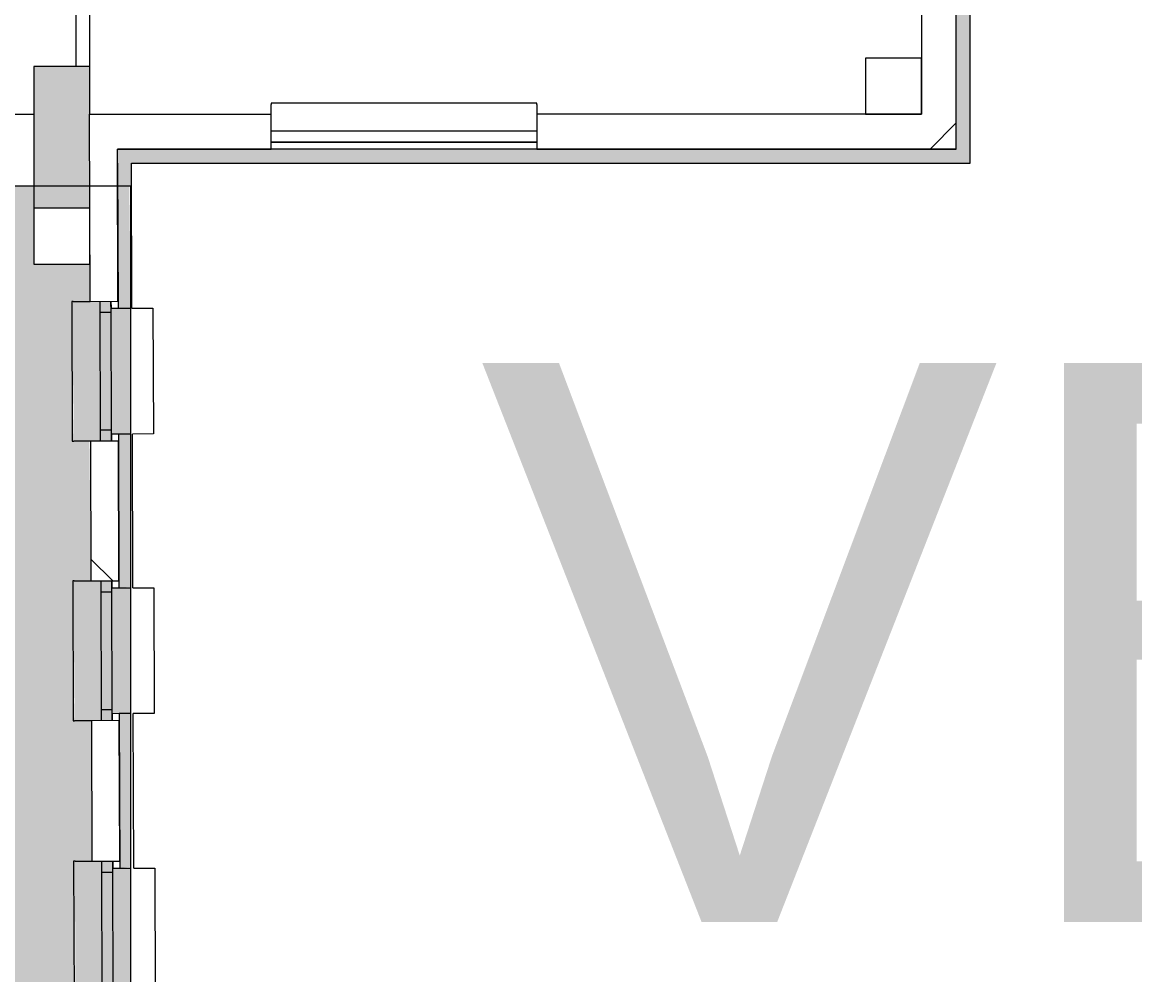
# Model space of a CAD drawing. Header units: millimetres. Extents: x -3281 to 232784, y -45352 to 20466.
# Drawn here: x 160794 to 168752, y -11032 to -4219 of the extents above; entities that cross this region are included whole.
import ezdxf

# ---------------------------------------------------------------- set-up
doc = ezdxf.new("R2010")
doc.units = ezdxf.units.MM
for name, color, linetype, lineweight in [('A-DETL-GENF', 92, 'Continuous', 13), ('A-DETL-THIN', 151, 'Continuous', 13), ('A-FLOR', 192, 'Continuous', 13), ('A-GENM', 13, 'Continuous', 13), ('A-GLAZ', 151, 'Continuous', 13), ('A-WALL', 113, 'Continuous', 13), ('G-ANNO-TEXT', 231, 'Continuous', 9), ('Q-SPCQ', 91, 'Continuous', 13), ('S-COLS', 52, 'Continuous', 13)]:
    doc.layers.add(name, color=color, linetype=linetype, lineweight=lineweight)
doc.layers.add('A-WALL-PATT', color=111, linetype='Continuous')
doc.styles.add('Arial_4', font='arial.ttf', dxfattribs={"height": 4000})
pattern_1 = [(135.18, (161485, -8269), (-5729, -5765.6), []), (90.182, (158764, 880.5), (-5765.6, 5729), [1016, -10478.7]), (135.18, (158761, 1896.5), (-5729, -5765.6), [1016, -7112]), (180.182, (158040, 2612.6), (-5729, -5765.6), [1016, -10478.7]), (225.18, (157024, 2609), (5765.6, -5729), [1016, -7112]), (90.182, (156311, 872.7), (-5765.6, 5729), [1016, -10478.7]), (135.18, (157032, 156.6), (-5729, -5765.6), [1016, -7112]), (180.182, (158048, 160), (-5729, -5765.6), [1016, -10478.7]), (225.18, (158764, 880.5), (5765.6, -5729), [1016, -7112]), (135.18, (155374, 3533), (-5729, -5765.6), [2032, -6096])]

# ---------------------------------------------------------------- blocks, each defined once
blk = doc.blocks.new('OKNO_1k_nadsvetlik - OKNO_1k_nadsvetlik_1000 x 1500-V143-Mapka _ závislý 11')
at = {"layer": 'A-GLAZ', "lineweight": 9}
h = blk.add_hatch(color=256, dxfattribs=at)
h.paths.add_polyline_path([(500, -30), (499.8, 50), (420, 50), (420, -30), (499.6, -30)])
h.paths.add_polyline_path([(-420, -30), (-420, 50), (-500, 50), (-499.8, -30), (-420.3, -30)])
blk.add_hatch(color=256, dxfattribs=at).paths.add_polyline_path([(420, -30), (420, 50), (-420, 50), (-420, -30)])
for p, q in [((-450, 50), (-450, 100.1)), ((450, 100.1), (450, 50)), ((-500, 50), (-450, 50)), ((-420, 50), (-500, 50)), ((420, 50), (-420, 50)), ((-420, 50), (-420, -30)), ((500, 50), (420, 50)), ((420, -30), (420, 50)), ((450, 50), (500, 50)), ((-500, -30), (-420, -30)), ((-420, -30), (420, -30)), ((420, -30), (500, -30))]:
    blk.add_line(p, q, dxfattribs=at)
blk = doc.blocks.new('parapet s nosem_vnitní - parapet s nosem_vnitní-V141-Mapka _ závislý 11')
at = {"layer": 'A-GENM', "lineweight": 9}
for points in [[(500, -190), (499.6, 0), (-500, 0), (-500, -190), (-2.1, -190)], [(500, -195), (500, -190), (258.3, -195)]]:
    blk.add_hatch(color=151, dxfattribs=at).paths.add_polyline_path(points)
for p, q in [((-500, -190), (-500, -70)), ((500, -70), (500, -190)), ((-500, -190), (-500, -200)), ((-500, -200), (500, -200)), ((-500, -200), (500, -200)), ((500, -200), (500, -190))]:
    blk.add_line(p, q, dxfattribs=at)
blk = doc.blocks.new('parapet_ext - parapet_ext-V144-Mapka _ závislý 11')
at = {"layer": 'Q-SPCQ', "lineweight": 9}
blk.add_hatch(color=151, dxfattribs=at).paths.add_polyline_path([(450, 0), (449.9, 126.1), (-450, 129), (-450, 0), (449.8, 0)])
for p, q in [((-450, 150.1), (-450, 300)), ((-450, 300), (450, 300)), ((450, 300), (450, 150.1))]:
    blk.add_line(p, q, dxfattribs=at)
blk = doc.blocks.new('OKNO_1k_nadsvetlik - OKNO_1k_nadsvetlik_1000 x 1500-V145-Mapka _ závislý 11')
at = {"layer": 'A-GLAZ', "lineweight": 9}
h = blk.add_hatch(color=256, dxfattribs=at)
h.paths.add_polyline_path([(500, -30), (499.8, 50), (420, 50), (420, -30), (499.6, -30)])
h.paths.add_polyline_path([(-420, -30), (-420, 50), (-500, 50), (-499.8, -30), (-420.3, -30)])
blk.add_hatch(color=256, dxfattribs=at).paths.add_polyline_path([(420, -30), (420, 50), (-420, 50), (-420, -30)])
for p, q in [((-450, 50), (-450, 100.1)), ((450, 100.1), (450, 50)), ((-500, 50), (-450, 50)), ((-420, 50), (-500, 50)), ((420, 50), (-420, 50)), ((-420, 50), (-420, -30)), ((500, 50), (420, 50)), ((420, -30), (420, 50)), ((450, 50), (500, 50)), ((-500, -30), (-420, -30)), ((-420, -30), (420, -30)), ((420, -30), (500, -30))]:
    blk.add_line(p, q, dxfattribs=at)
blk = doc.blocks.new('parapet_ext - parapet_ext-V146-Mapka _ závislý 11')
at = {"layer": 'Q-SPCQ', "lineweight": 9}
blk.add_hatch(color=151, dxfattribs=at).paths.add_polyline_path([(450, 0), (449.9, 132.5), (-450, 135.3), (-450, 0), (449.8, 0)])
for p, q in [((-450, 150.1), (-450, 300)), ((-450, 300), (450, 300)), ((450, 300), (450, 150.1))]:
    blk.add_line(p, q, dxfattribs=at)
blk = doc.blocks.new('OKNO_1k_nadsvetlik - OKNO_1k_nadsvetlik_1000 x 1500-V147-Mapka _ závislý 11')
at = {"layer": 'A-GLAZ', "lineweight": 9}
h = blk.add_hatch(color=256, dxfattribs=at)
h.paths.add_polyline_path([(500, -30), (499.8, 50), (420, 50), (420, -30), (499.6, -30)])
h.paths.add_polyline_path([(-420, -30), (-420, 50), (-500, 50), (-499.8, -30), (-420.3, -30)])
blk.add_hatch(color=256, dxfattribs=at).paths.add_polyline_path([(420, -30), (420, 50), (-420, 50), (-420, -30)])
for p, q in [((-450, 50), (-450, 100.1)), ((450, 100.1), (450, 50)), ((-500, 50), (-450, 50)), ((-420, 50), (-500, 50)), ((420, 50), (-420, 50)), ((-420, 50), (-420, -30)), ((500, 50), (420, 50)), ((420, -30), (420, 50)), ((450, 50), (500, 50)), ((-500, -30), (-420, -30)), ((-420, -30), (420, -30)), ((420, -30), (500, -30))]:
    blk.add_line(p, q, dxfattribs=at)
blk = doc.blocks.new('parapet_ext - parapet_ext-V148-Mapka _ závislý 11')
at = {"layer": 'Q-SPCQ', "lineweight": 9}
blk.add_hatch(color=151, dxfattribs=at).paths.add_polyline_path([(450, 0), (450, 138.8), (-450, 141.7), (-450, 0), (449.8, 0)])
for p, q in [((-450, 150.1), (-450, 300)), ((-450, 300), (450, 300)), ((450, 300), (450, 150.1))]:
    blk.add_line(p, q, dxfattribs=at)
blk = doc.blocks.new('OKNO_2k_ - OKNO_2k_1900x1400-1963744-Mapka _ závislý 11')
at = {"layer": 'A-GLAZ', "lineweight": 9}
for p, q in [((-950, 126), (950, 126)), ((-950, 75), (-950, 126)), ((950, 126), (950, 75)), ((950, 75), (-950, 75)), ((-950, 75), (950, 75)), ((-950, -5), (-950, 75)), ((950, 75), (950, -5)), ((950, -5), (-950, -5))]:
    blk.add_line(p, q, dxfattribs=at)
blk = doc.blocks.new('parapet s nosem_vnitní - parapet s nosem_vnitní-1349022-Mapka _ závislý 11')
at = {"layer": 'A-GENM', "lineweight": 9}
for p, q in [((-950, -190), (-950, 0)), ((950, 0), (950, -190)), ((-950, -190), (-950, -200)), ((-950, -200), (950, -200)), ((-950, -200), (950, -200)), ((950, -200), (950, -190))]:
    blk.add_line(p, q, dxfattribs=at)
blk = doc.blocks.new('Betonový čtvercový sloup - 400 x 400-1924023-Mapka _ závislý 11')
at = {"layer": 'S-COLS', "lineweight": 9}
h = blk.add_hatch(dxfattribs=at)
h.set_pattern_fill('FP_271', color=256, style=0, pattern_type=2)
h.set_pattern_definition([(45, (-77909, 5750), (-7184.2, 7184.2), []), (45, (-75036, 5750), (-7184.2, 7184.2), []), (45, (-69288, 5750), (-4310.5, 10057.9), [4064, -2032, 67.06, -1964.94])])
h.paths.add_polyline_path([(200, -200), (200, 200), (-200, 200), (-200, -200)])
for p, q in [((200, 200), (-200, 200)), ((-200, 200), (-200, -200)), ((200, -200), (200, 200)), ((-200, -200), (200, -200))]:
    blk.add_line(p, q, dxfattribs=at)

msp = doc.modelspace()

# ---------------------------------------------------------------- hatches: boundary and pattern name
at = {"layer": 'A-DETL-GENF', "lineweight": 9}
h = msp.add_hatch(color=151, dxfattribs=at)
h.paths.add_polyline_path([(160606.8, -23536.6), (160765.5, -23527.4), (160765.5, -23436.6), (158711.3, -23436.2), (158662.1, -23330.6), (157934.3, -23153.7), (158994.3, -22659.4), (158266.6, -22482.5), (158217.2, -22376.5), (156504.3, -22376.5), (156504.3, -23531.5), (160107.5, -23536.6)])
h.paths.add_polyline_path([(135954, -23449.3), (136658.6, -23449.3), (136643.6, -23165.8), (136628.6, -23165.8), (136643.6, -22265.8), (136658.6, -22250.8), (136658.6, -21375.2), (136438.6, -21375.2), (136438.6, -21125.2), (136658.6, -21125.2), (136658.6, -19774.5), (136408.6, -19774.5), (136408.6, -19524.5), (136656.9, -19524.5), (136622.9, -18119.9), (136581.1, -17411.6), (135792.2, -17441.1), (135789.4, -17443.5), (134892.1, -17434), (134889.4, -17426.4), (134012.3, -17456.6), (134009.4, -17459), (133112.2, -17454), (133109.5, -17441.9), (131914.7, -17455.7), (131914.7, -19579.6), (132947.6, -19579.6), (134424, -21056), (134424, -23449.3), (135054, -23449.3), (135054, -23374.3), (135954, -23379.3)])
h.paths.add_polyline_path([(136914.7, -21565.8), (137284.1, -21565.8), (137284.1, -19130), (136908.6, -19113.6), (136908.6, -21565.8)])
h.paths.add_polyline_path([(137484.1, -21565.8), (137500.6, -21565.8), (137484.1, -21526.2)])
h.paths.add_polyline_path([(178373.8, -20315.3), (179306.8, -20315.3), (179306.8, -17927.7), (174681.6, -17927.7), (174681.6, -19075.3), (177651.6, -19075.3), (177651.6, -19175.3), (177055.8, -19175.7), (177111.8, -19295.7), (177631.4, -19422), (177631.4, -19639.8), (176746.4, -20061.1), (177561, -20259.1), (177587.2, -20315.3), (177617.2, -20315.3)])
h.paths.add_polyline_path([(140414.7, -20290.8), (141517.7, -20290.8), (141502.7, -20150.8), (141487.7, -20150.8), (141502.7, -19550.8), (141517.7, -19535.8), (141517.7, -19113.6), (138667.9, -19114), (138725.9, -19238.3), (139552.7, -19460.5), (138667.7, -19873.2), (138667.7, -20109.4), (139191.5, -20236.7), (139216.7, -20290.8), (139567.1, -20290.8)])
h.paths.add_polyline_path([(141592.7, -20150.8), (141617.7, -20150.8), (141617.7, -19550.8), (141527.7, -19550.8), (141527.7, -20150.8)])
h.paths.add_polyline_path([(141779.7, -18728.2), (142879.7, -18728.2), (142879.7, -18608.2), (141779.7, -18608.2), (141779.7, -18658.2)])
h.paths.add_polyline_path([(141779.7, -18528.2), (142929.7, -18528.2), (142929.7, -18431.9), (140437.7, -18442.1), (140437.7, -18478.2), (141729.7, -18478.2), (141729.7, -18528.2)])
h.paths.add_polyline_path([(143494.7, -18478.2), (143494.7, -18477.2), (143544.7, -18477.2), (143544.7, -18431.9), (143179.7, -18431.9), (143179.7, -18478.2), (143417.7, -18478.2)])
h.paths.add_polyline_path([(151544, -18478.2), (151614.7, -18477.2), (151614.7, -18431.9), (150614.7, -18431.9), (150614.7, -18477.2), (151444, -18478.2)])
h.paths.add_polyline_path([(153194, -18478.2), (153356.7, -18477.2), (153356.7, -18431.9), (152714.7, -18431.9), (152714.7, -18477.2), (152944, -18478.2)])
h.paths.add_polyline_path([(136899.4, -18478.2), (136934, -18478.2), (136934, -16845.8), (136914.7, -16845.8), (136914.7, -17195.8), (136826.3, -17195.8), (136891.2, -18471.8), (136891.2, -18478.2)])
h.paths.add_polyline_path([(154514.7, -18478.2), (154535.6, -18455), (154514.7, -18431.9), (154406.7, -18431.9), (154406.7, -18477.2), (154456.7, -18478.2)])
h.paths.add_polyline_path([(148564.7, -18478.2), (149514.7, -18477.2), (149514.7, -18431.9), (148514.7, -18431.9), (148514.7, -18477.2), (148564.7, -18477.2)])
h.paths.add_polyline_path([(137500.6, -18478.2), (140187.7, -18478.2), (140179.7, -17225.4), (137184, -17225.4), (137184, -18478.2)])
h.paths.add_polyline_path([(145117.7, -18478.2), (145314.7, -18477.2), (145314.7, -18431.9), (144644.7, -18431.9), (144644.7, -18477.2), (144967.7, -18478.2)])
h.paths.add_polyline_path([(147364.7, -18478.2), (147364.7, -18477.2), (147414.7, -18477.2), (147414.7, -18431.9), (146414.7, -18431.9), (146414.7, -18477.2), (146464.7, -18478.2)])
h.paths.add_polyline_path([(178140.7, -16893.3), (177690.7, -16893.3), (177690.7, -16493.3), (178139.1, -16493.3), (178139.6, -16613.4)])
h.paths.add_polyline_path([(174712.4, -17238.3), (178142, -17238.3), (178133.9, -15305.1), (174730.7, -15317.2), (174742.7, -15516.5), (174757.3, -15516.5), (174728.3, -16316.8), (174713.3, -16316.8), (174697.2, -17238.3)])
h.paths.add_polyline_path([(158442.4, -17238.3), (158427.4, -16661.9), (158412.4, -16661.9), (158427.4, -15861.9), (158442.4, -15846.9), (158427.4, -15721.9), (154873, -15721.9), (154880.1, -16250.2), (154950.4, -16251.3), (154955.1, -17238.3), (155999.4, -17238.3)])
h.paths.add_polyline_path([(174597.2, -17238.3), (174630.7, -16315.1), (174703.3, -16314.8), (174703.3, -15516.2), (174627.3, -15514.9), (174628.2, -15317.2), (173298.8, -15321.8), (173296.1, -13416.8), (173386, -13416.7), (173384.9, -12616.7), (173294.9, -12616.7), (173291, -9896.8), (173380.9, -9896.7), (173379.8, -9096.7), (173289.8, -9096.7), (173286.1, -6517.4), (173376, -6517.2), (173374.9, -5717.2), (173284.9, -5717.2), (173283.6, -4804.7), (173008.8, -4819.7), (173008.8, -4834.7), (172208.8, -4819.7), (172193.8, -4804.7), (171706.1, -4804.7), (171705, -7500.5), (172090.8, -7493.8), (172097.8, -7893.7), (171677.9, -7901.4), (171677, -10505.4), (172085.6, -10491.1), (172099.6, -10890.9), (171649.9, -10906.6), (171671.6, -11224.8), (171677.7, -11224.8), (171663.7, -13224.8), (171643.7, -13224.8), (171663.7, -14214.8), (171669.8, -14214.8), (171655.8, -16214.8), (171635.8, -16214.8), (171655.8, -16493.3), (172098.8, -16493.3), (172098.8, -16893.3), (171634, -16893.3), (171635.8, -17238.3), (174581.6, -17238.3)])
h.paths.add_polyline_path([(178442, -17238.3), (179556.8, -17238.3), (179556.8, -17142.7), (178441.7, -17142.7), (178442, -17237.9), (178392, -17238.3)])
h.paths.add_polyline_path([(160107.5, -17238.3), (160794, -17238.3), (160794, -17169.9), (161313.6, -17169.9), (161308.8, -15721.9), (158542.4, -15721.9), (158542.4, -15861.9), (158452.4, -15861.9), (158452.4, -16661.9), (158542.4, -16661.9), (158542.4, -17238.3)])
h.paths.add_polyline_path([(154514.7, -16301.9), (154525.7, -16301.1), (154514.7, -16301.1)])
h.paths.add_polyline_path([(154872.5, -15621.9), (159301.9, -15621.9), (159286.9, -14601.9), (159271.9, -14601.9), (159286.9, -13801.9), (159301.9, -13786.9), (159301.9, -12892.6), (154860.2, -12952.4), (154868.5, -13745.2), (154938.8, -13744.9), (154933.8, -14744.9), (154868.5, -14746.4)])
h.paths.add_polyline_path([(159831.9, -15621.9), (159861.9, -15606.9), (159861.9, -15591.9), (160761.9, -15606.9), (160776.9, -15621.9), (161308.7, -15621.9), (161304.2, -15215.3), (161182.4, -15215.7), (161187.4, -14215.6), (161304.2, -14214.6), (161297.8, -13220.3), (161176, -13220.3), (161181, -12220.7), (161297.8, -12219.6), (161295.6, -11931.2), (160876.9, -11932.5), (160875.6, -11532.5), (161295.6, -11531.2), (161288.3, -11220.3), (161169.7, -11220.7), (161174.7, -10220.7), (161291.5, -10219.7), (161285.1, -9215.3), (161163.3, -9214.7), (161168.3, -8215.7), (161285.1, -8214.7), (161274.5, -7215.3), (161156.9, -7215.7), (161161.9, -6215.7), (161278.7, -6214.7), (161274.5, -5950), (160876.5, -5950), (160876.5, -5391.9), (159401.9, -5391.9), (159401.9, -15621.9), (159811.9, -15621.9)])
h.paths.add_polyline_path([(173398.6, -15201.4), (178133.9, -15185.1), (178119.9, -14407.4), (178002.2, -14407.9), (178010.9, -12407.8), (178123, -12407.1), (178119.9, -11716.7), (173393.6, -11716.7), (173411, -12615.5), (173424.9, -12616.7), (173409.9, -13416.7), (173396, -13416.8), (173396.1, -13466.8)])
h.paths.add_polyline_path([(171341, -14213.9), (171341.1, -14213.9), (171342.7, -13578.1)])
h.paths.add_polyline_path([(154909.7, -12851.7), (159301.9, -12792.6), (159286.9, -12661.9), (159271.9, -12661.9), (159286.9, -11861.9), (159301.9, -11846.9), (159301.9, -5528.2), (155259.7, -5528.2), (155259.7, -5928.2), (154877.7, -5928.2), (154901.5, -6199.9), (154903.9, -6199.9), (154888.2, -7200), (154883.6, -7201.4), (154910.8, -8199.9), (154913.2, -8199.9), (154897.5, -9200), (154892.8, -9201.4), (154920.1, -10209.9), (154922.5, -10210), (154917.5, -11209.9), (154902.1, -11210.8), (154905.5, -11534.3), (155277.8, -11534.4), (155290.7, -11921.7), (154905.5, -11935), (154907.8, -12442.7)])
h.paths.add_polyline_path([(161497.8, -12219.6), (161497.9, -12219.6), (161496.9, -11931.2)])
h.paths.add_polyline_path([(173405.9, -11616.7), (174405, -11616.7), (174405, -11016.7), (174725, -11016.7), (174725, -11616.7), (177709.9, -11616.7), (177709.9, -10496.7), (178119.9, -10496.7), (178107.2, -10407.4), (177986.4, -10407.9), (177995.1, -8407.9), (178107.2, -8406.8), (178106.1, -8216.7), (173388.5, -8216.7), (173405.9, -9095.5), (173419.8, -9096.7), (173404.8, -9896.7), (173390.9, -9896.8), (173404.8, -11616.7)])
h.paths.add_polyline_path([(171349, -11224), (171349, -11224), (171349.8, -10906.6)])
h.paths.add_polyline_path([(161491.5, -10219.7), (161491.6, -10219.7), (161491.3, -10171.8)])
h.paths.add_polyline_path([(161485.1, -8214.7), (161485.2, -8214.7), (161484.1, -7901)])
h.paths.add_polyline_path([(171356.9, -8214), (171357, -8214), (171357.8, -7901)])
h.paths.add_polyline_path([(176539.9, -8116.7), (177696.1, -8116.7), (177696.1, -7516.7), (178103.7, -7516.7), (178095.4, -7407.5), (177974.6, -7407.9), (177983.3, -5407.9), (178095.4, -5407.2), (178092.6, -4804.7), (173383.6, -4804.7), (173401, -5716), (173414.9, -5717.2), (173399.9, -6517.2), (173386, -6517.4), (173393.6, -8116.7), (174379.6, -8116.7)])
h.paths.add_polyline_path([(161478.7, -6214.7), (161478.8, -6214.7), (161477.9, -5950)])
h.paths.add_polyline_path([(172208.8, -4704.7), (178092.6, -4704.7), (178091.4, -4397.9), (177962.8, -4398), (177971.4, -2397.9), (178083.5, -2397.2), (178078.7, -1904.5), (177691.6, -1906), (177689.9, -1466), (175270.1, -1497.9), (175269.1, -1503.9), (173270.1, -1495.3), (173269.1, -1483), (172122.2, -1488.9), (172122.2, -1897.4), (171713.8, -1899), (171713.8, -4704.7), (172178.8, -4704.7)])
h.paths.add_polyline_path([(178091.4, -4397.9), (178083.5, -4397.5), (178083.5, -4397.9)])
at = {"layer": 'A-WALL-PATT', "lineweight": 9}
h = msp.add_hatch(color=256, dxfattribs=at)
h.paths.add_polyline_path([(167575.6, -5126.6), (167575.6, 1524.3), (167525.6, 1524.3), (167505.6, 1474.3), (167475.6, 1474.3), (167475.6, -5126.6), (167525.6, -5126.6)])
h.paths.add_polyline_path([(167525.6, 2524.3), (167575.6, 2524.3), (167575.6, 7764.2), (167475.6, 7764.2), (167475.6, 2574.3), (167505.6, 2574.3)])
h = msp.add_hatch(dxfattribs=at)
h.set_pattern_fill('FP_190', color=256, angle=45, style=0, pattern_type=2)
h.set_pattern_definition([(135, (167475.6, 4192.5), (-5747, -5747), []), (90, (164783.4, 13350.4), (-5747.4, 5747.4), [1016, -10478.7]), (135, (164783.4, 14366.4), (-5747.4, -5747.4), [1016, -7112]), (180, (164065, 15085), (-5747.4, -5747.4), [1016, -10478.7]), (225, (163049, 15085), (5747.4, -5747.4), [1016, -7112]), (90, (162330.6, 13350.4), (-5747.4, 5747.4), [1016, -10478.7]), (135, (163049, 12632), (-5747.4, -5747.4), [1016, -7112]), (180, (164065, 12632), (-5747.4, -5747.4), [1016, -10478.7]), (225, (164783.4, 13350.4), (5747.4, -5747.4), [1016, -7112]), (135, (161402, 16014), (-5747.4, -5747.4), [2032, -6096])])
h.paths.add_polyline_path([(167475.6, -4876.6), (167475.6, 99.3), (167225.6, 99.3), (167225.6, -4876.6), (167255.6, -4876.6)])
h.paths.add_polyline_path([(167295.6, 1149.3), (167475.6, 1149.3), (167454.6, 1474.3), (167375.6, 1479.3), (167375.6, 1614.3), (167425.6, 1614.3), (167403.9, 2434.3), (167355.6, 2434.3), (167375.6, 2494.4), (167375.6, 2574.3), (167475.6, 2574.3), (167475.6, 7514.3), (167225.6, 7514.3), (167225.6, 1479.3), (167255.6, 1474.3), (167255.6, 1149.3), (167294.6, 1149.3)])
for color, points in [(256, [(161274.5, -5391.9), (161276.1, -5391.9), (161274.5, -4534.8), (160877.9, -4534.8), (160877.9, -5391.9), (161177.9, -5391.9)]), (256, [(164475.6, -5226.6), (167575.6, -5226.6), (167575.6, -5126.6), (161475.3, -5126.6), (161475.6, -5226.6), (164215.6, -5226.6)]), (133, [(161277.9, -5950), (161274.5, -5391.9), (160877.9, -5391.9), (160877.9, -5550), (161276.5, -5550), (161276.5, -5950)])]:
    msp.add_hatch(color=color, dxfattribs=at).paths.add_polyline_path(points)
h = msp.add_hatch(dxfattribs=at)
h.set_pattern_fill('FP_191', color=256, angle=45, style=0, pattern_type=2)
h.set_pattern_definition(pattern_1)
h.paths.add_polyline_path([(161475.3, -5126.6), (161474.5, -4876.6), (161277.9, -4876.6)])
h.paths.add_polyline_path([(161276.1, -5391.9), (161476.1, -5391.9), (161475.3, -5126.6), (161274.5, -4876.6), (161275.6, -5226.6)])
h = msp.add_hatch(dxfattribs=at)
h.set_pattern_fill('FP_186', color=256, angle=45, style=0, pattern_type=2)
h.set_pattern_definition([(45, (167287, -5127), (-5747, 5747), []), (360, (176445, -2434.5), (5747.4, 5747.4), [1016, -10478.7]), (45, (177461, -2434.5), (-5747.4, 5747.4), [1016, -7112]), (90, (178179, -1716), (-5747.4, 5747.4), [1016, -10478.7]), (135, (178179, -700), (-5747.4, -5747.4), [1016, -7112]), (360, (176445, 18.3), (5747.4, 5747.4), [1016, -10478.7]), (45, (175726.4, -700), (-5747.4, 5747.4), [1016, -7112]), (90, (175726.4, -1716), (-5747.4, 5747.4), [1016, -10478.7]), (135, (176445, -2434.5), (-5747.4, -5747.4), [1016, -7112]), (45, (179108, 947), (-5747.4, 5747.4), [2032, -6096])])
h.paths.add_polyline_path([(167475.6, -5126.6), (167475.6, -4876.6), (164475.6, -4876.6), (164475.6, -5126.6), (167225.6, -5126.6)])
h.paths.add_polyline_path([(161475.3, -5126.6), (162575.6, -5126.6), (162575.6, -4876.6), (161474.5, -4876.6)])
h = msp.add_hatch(color=41, dxfattribs=at)
h.paths.add_polyline_path([(161570.6, -17208.2), (161613.8, -17208), (161607.3, -15164.3), (161570.6, -15182.8), (161570.6, -17208)])
h.paths.add_polyline_path([(161570.6, -14264.4), (161604.4, -14264.3), (161600.9, -13169.3), (161570.6, -13184.6), (161570.6, -14264.3)])
h.paths.add_polyline_path([(161570.6, -12269.4), (161598.1, -12269.3), (161594.6, -11169.3), (161570.6, -11181.4), (161570.6, -12269.3)])
h.paths.add_polyline_path([(161570.6, -10269.4), (161591.7, -10269.3), (161570.6, -10269.3)])
h.paths.add_polyline_path([(161570.6, -8264.4), (161585.3, -8264.3), (161570.6, -8264.3)])
h.paths.add_polyline_path([(161579, -6264.4), (161570.6, -5226.6), (161475.7, -5226.6), (161478.8, -5391.9), (161570.6, -5391.9), (161575.7, -6264.4)])
h = msp.add_hatch(dxfattribs=at)
h.set_pattern_fill('FP_191', color=256, angle=45, style=0, pattern_type=2)
h.set_pattern_definition(pattern_1)
h.paths.add_polyline_path([(161417, -17408.3), (161514.3, -17408.3), (161507.4, -15214.6), (161307.4, -15215.3), (161314.3, -17408.3)])
h.paths.add_polyline_path([(161304.2, -14215.3), (161504.2, -14214.6), (161501, -13219.6), (161301, -13220.3), (161304.2, -14214.6)])
h.paths.add_polyline_path([(161297.8, -12220.3), (161497.8, -12219.6), (161494.7, -11219.7), (161294.7, -11220.3), (161297.8, -12219.6)])
h.paths.add_polyline_path([(161291.5, -10220.3), (161491.5, -10219.7), (161488.3, -9214.7), (161288.3, -9215.3), (161291.5, -10219.7)])
h.paths.add_polyline_path([(161285.1, -8215.3), (161485.1, -8214.7), (161481.9, -7214.7), (161281.9, -7215.3), (161285.1, -8214.7)])
h.paths.add_polyline_path([(161278.7, -6215.3), (161478.7, -6214.7), (161475.6, -5391.9), (161276.1, -5391.9), (161278.7, -6214.7)])
h = msp.add_hatch(color=253, dxfattribs=at)
h.paths.add_polyline_path([(161513.8, -17208.3), (161570.6, -17208), (161557.3, -15164.5), (161507.3, -15164.6), (161513.8, -17208.2)])
h.paths.add_polyline_path([(161504.4, -14264.6), (161570.6, -14247.5), (161550.9, -13169.5), (161500.9, -13169.6), (161504.4, -14264.5)])
h.paths.add_polyline_path([(161498.1, -12269.6), (161570.6, -12255.7), (161570.6, -11169.4), (161494.6, -11169.7), (161498.1, -12269.5)])
h.paths.add_polyline_path([(161491.7, -10269.7), (161570.6, -10258.9), (161570.6, -9164.4), (161488.2, -9164.7), (161491.7, -10269.5)])
h.paths.add_polyline_path([(161485.3, -8264.7), (161570.6, -8257), (161570.6, -7164.4), (161481.8, -7164.7), (161485.3, -8264.5)])
h.paths.add_polyline_path([(161479, -6264.7), (161570.6, -6260.2), (161559.5, -5391.9), (161476.2, -5391.9), (161479, -6264.5)])
at = {"layer": 'S-COLS', "lineweight": 9}
h = msp.add_hatch(dxfattribs=at)
h.set_pattern_fill('FP_223', color=256, style=0, pattern_type=2)
h.set_pattern_definition([(45, (83167, 0), (-7184.2, 7184.2), []), (45, (86041, 0), (-7184.2, 7184.2), []), (45, (91788, 0), (-4310.5, 10057.9), [4064, -2032, 67.06, -1964.94])])
h.paths.add_polyline_path([(166825.6, -4876.6), (167225.6, -4876.6), (167225.6, -4476.6), (166825.6, -4476.6)])

# ---------------------------------------------------------------- linework, layer by layer
at = {"layer": 'A-DETL-THIN', "lineweight": 9}
for p, q in [((161570.6, -5391.9), (154514.7, -5391.9)), ((161570.6, -17238.3), (161570.6, -5391.9))]:
    msp.add_line(p, q, dxfattribs=at)
at = {"layer": 'A-FLOR', "lineweight": 9}
msp.add_line((155589.7, -4876.6), (160877.9, -4876.6), dxfattribs=at)
at = {"layer": 'A-WALL', "lineweight": 9}
for p, q in [((167575.6, -5226.6), (167575.6, 7864.2)), ((167225.6, 99.3), (167225.6, -4876.6)), ((167475.6, -5126.6), (167475.6, 99.3)), ((161177.9, -2005.6), (161177.9, -4534.8)), ((161277.9, -4876.6), (161277.9, -2005.6)), ((160877.9, -4534.8), (160877.9, -5550)), ((161277.9, -4534.8), (160877.9, -4534.8)), ((161278.7, -6215.3), (161274.5, -4876.6)), ((161274.5, -4876.6), (162575.6, -4876.6)), ((167225.6, -4876.6), (164475.6, -4876.6)), ((162575.6, -5126.6), (161475.3, -5126.6)), ((161475.3, -5126.6), (162575.6, -5126.6)), ((161478.7, -6214.7), (161475.3, -5126.6)), ((167475.6, -5126.6), (164475.6, -5126.6)), ((164475.6, -5126.6), (167475.6, -5126.6)), ((161575.7, -5226.6), (167575.6, -5226.6)), ((161278.7, -6215.3), (161478.7, -6214.7)), ((161481.9, -7214.7), (161281.9, -7215.3)), ((161281.9, -7215.3), (161285.1, -8215.3)), ((161485.1, -8214.7), (161481.9, -7214.7)), ((161285.1, -8215.3), (161485.1, -8214.7)), ((161488.3, -9214.7), (161288.3, -9215.3)), ((161288.3, -9215.3), (161291.5, -10220.3)), ((161491.5, -10219.7), (161488.3, -9214.7)), ((161291.5, -10220.3), (161491.5, -10219.7))]:
    msp.add_line(p, q, dxfattribs=at)
at = {"layer": 'A-WALL', "color": 63, "lineweight": 9}
for p, q in [((161475.7, -5226.6), (161479, -6264.7)), ((161479, -6264.7), (161570.6, -6264.4)), ((161570.6, -7164.4), (161481.8, -7164.7)), ((161481.8, -7164.7), (161485.3, -8264.7)), ((161485.3, -8264.7), (161570.6, -8264.4)), ((161570.6, -9164.4), (161488.2, -9164.7)), ((161488.2, -9164.7), (161491.7, -10269.7)), ((161491.7, -10269.7), (161570.6, -10269.4))]:
    msp.add_line(p, q, dxfattribs=at)
at = {"layer": 'A-WALL', "color": 40, "lineweight": 9}
for p, q in [((161579, -6264.4), (161575.7, -5226.6)), ((161585.3, -8264.3), (161581.8, -7164.4)), ((161591.7, -10269.3), (161588.2, -9164.3))]:
    msp.add_line(p, q, dxfattribs=at)
at = {"layer": 'S-COLS', "lineweight": 9}
for p, q in [((167225.6, -4476.6), (166825.6, -4476.6)), ((166825.6, -4476.6), (166825.6, -4876.6)), ((167225.6, -4876.6), (167225.6, -4476.6)), ((166825.6, -4876.6), (167225.6, -4876.6))]:
    msp.add_line(p, q, dxfattribs=at)

# ---------------------------------------------------------------- block references
at = {"layer": 'A-GENM', "lineweight": 9}
for name, p, rotation in [('parapet s nosem_vnitní - parapet s nosem_vnitní-1349022-Mapka _ závislý 11', (163525.6, -4996.6), 180), ('parapet s nosem_vnitní - parapet s nosem_vnitní-V141-Mapka _ závislý 11', (161350.3, -6715.1), 270.1822411447607), ('parapet s nosem_vnitní - parapet s nosem_vnitní-V141-Mapka _ závislý 11', (161356.7, -8715.1), 270.1822411447607), ('parapet s nosem_vnitní - parapet s nosem_vnitní-V141-Mapka _ závislý 11', (161363.1, -10720.1), 270.1822411447607)]:
    msp.add_blockref(name, p, dxfattribs=dict(at, rotation=rotation))
at = {"layer": 'A-GLAZ', "lineweight": 9}
for name, p, rotation in [('OKNO_2k_ - OKNO_2k_1900x1400-1963744-Mapka _ závislý 11', (163525.6, -5001.6), 180), ('OKNO_1k_nadsvetlik - OKNO_1k_nadsvetlik_1000 x 1500-V147-Mapka _ závislý 11', (161380.3, -6715), 270.1822411447607), ('OKNO_1k_nadsvetlik - OKNO_1k_nadsvetlik_1000 x 1500-V145-Mapka _ závislý 11', (161386.7, -8715), 270.1822411447607), ('OKNO_1k_nadsvetlik - OKNO_1k_nadsvetlik_1000 x 1500-V143-Mapka _ závislý 11', (161393.1, -10720), 270.1822411447607)]:
    msp.add_blockref(name, p, dxfattribs=dict(at, rotation=rotation))
at = {"layer": 'Q-SPCQ', "lineweight": 9, "rotation": 270.1822411447607}
for name, p in [('parapet_ext - parapet_ext-V148-Mapka _ závislý 11', (161430.3, -6714.8)), ('parapet_ext - parapet_ext-V146-Mapka _ závislý 11', (161436.7, -8714.8)), ('parapet_ext - parapet_ext-V144-Mapka _ závislý 11', (161443.1, -10719.8))]:
    msp.add_blockref(name, p, dxfattribs=at)
at = {"layer": 'S-COLS', "lineweight": 9}
msp.add_blockref('Betonový čtvercový sloup - 400 x 400-1924023-Mapka _ závislý 11', (161076.5, -5750), dxfattribs=at)

# ---------------------------------------------------------------- texts
at = {"layer": 'G-ANNO-TEXT', "color": 7, "insert": (164060.5, -6656.2), "char_height": 4000, "width": 13147.675, "attachment_point": 1, "style": 'Arial_4'}
msp.add_mtext('VB4', dxfattribs=at)

doc.saveas('drawing.dxf')
